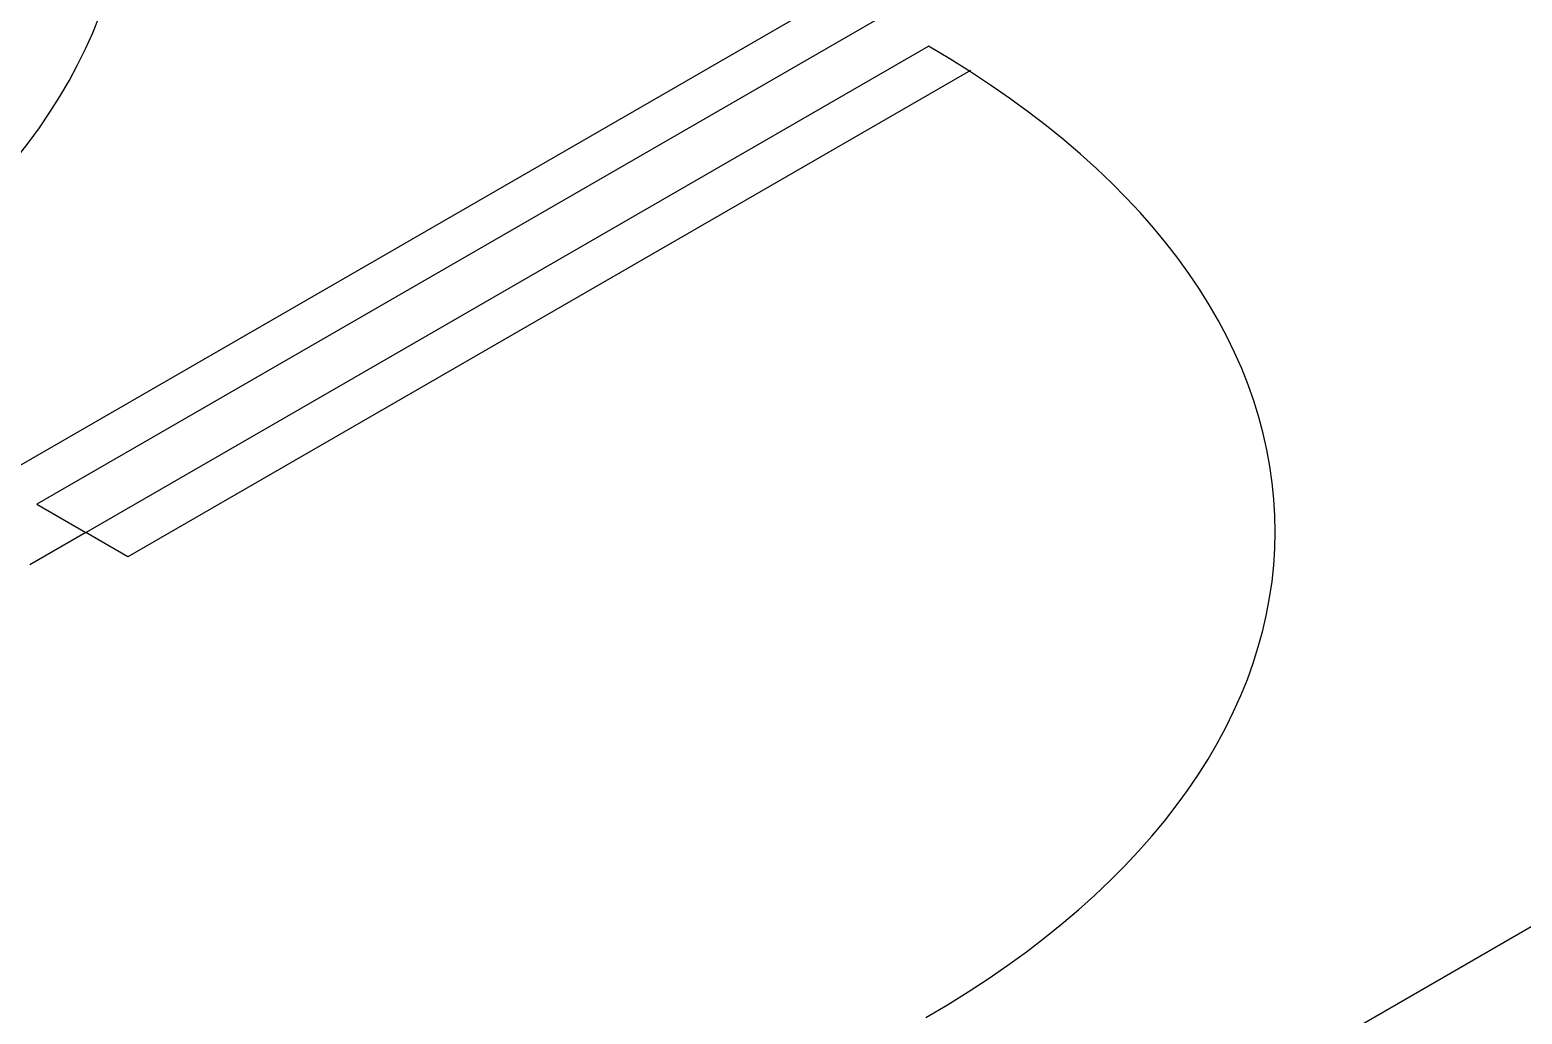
# Model space of a CAD drawing. Header units: millimetres. Extents: x 474.7 to 528.3, y 13.1 to 23.5.
# Drawn here: x 485.499 to 486.253, y 15.421 to 15.918 of the extents above; entities that cross this region are included whole.
import ezdxf

# ---------------------------------------------------------------- set-up
doc = ezdxf.new("R2010")
doc.units = ezdxf.units.MM
doc.header["$LTSCALE"] = 2.5
doc.layers.add('I-ARQ', color=8, linetype='Continuous')

msp = doc.modelspace()

# ---------------------------------------------------------------- linework, layer by layer
at = {"layer": 'I-ARQ', "extrusion": (0, 0.816497, 0.57735)}
for p, q in [((486.44436, 16.24679, 8.93089), (485.48138, 15.69081, 9.71715)), ((486.46557, 16.23454, 8.94821), (485.5026, 15.67856, 9.73448)), ((485.52735, 15.66428, 9.75468), (485.95292, 15.90998, 9.4072)), ((485.97413, 15.89773, 9.42452), (485.54856, 15.65203, 9.772)), ((486.64323, 15.688, 9.72114), (486.14253, 15.39891, 10.12996)), ((486.64323, 15.688, 9.72114), (486.17124, 15.41549, 10.10652)), ((485.5026, 15.67856, 9.73448), (485.52735, 15.66428, 9.75468)), ((485.52735, 15.66428, 9.75468), (485.49906, 15.64795, 9.77778)), ((485.54856, 15.65203, 9.772), (485.52735, 15.66428, 9.75468))]:
    msp.add_line(p, q, dxfattribs=at)
for centre in [(-484.94659, -1.66025, 18.4217), (-485.52642, -1.08042, 18.4217)]:
    msp.add_arc(centre, 0.60159, 134.97416, 224.84895, dxfattribs=at)

doc.saveas('drawing.dxf')
